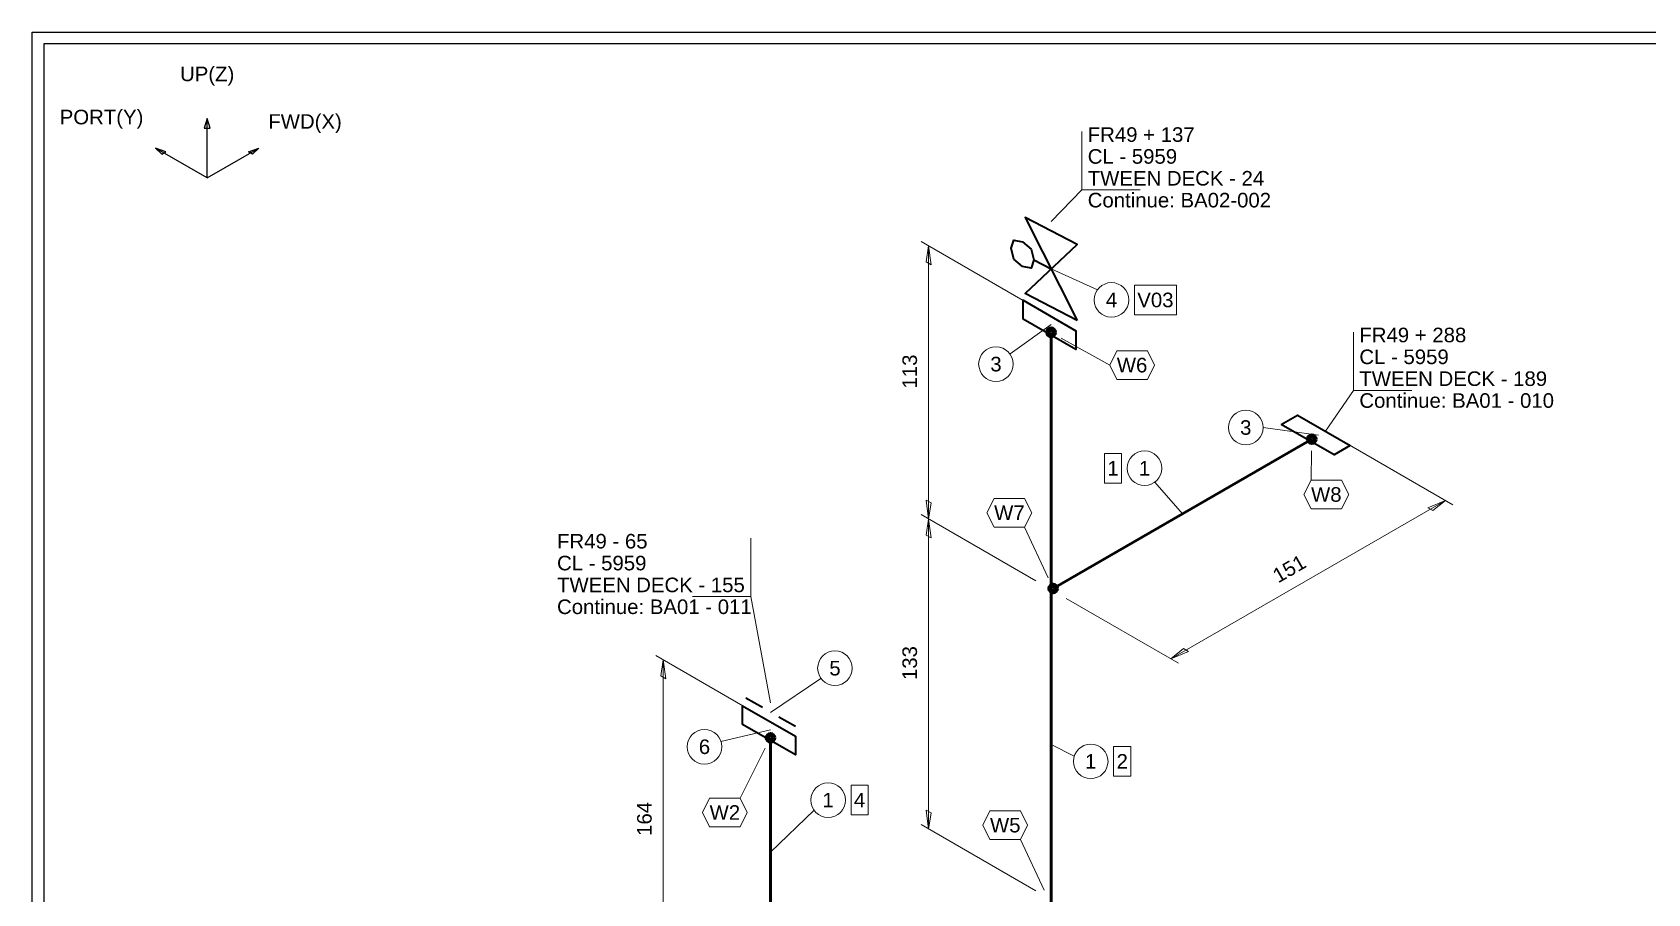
# Model space of a CAD drawing. Header units: millimetres. Extents: x 0 to 420, y 0 to 297.
# Drawn here: x 0 to 277.1, y 149.2 to 297 of the extents above; entities that cross this region are included whole.
import ezdxf
from ezdxf.enums import TextEntityAlignment as Align

# ---------------------------------------------------------------- set-up
doc = ezdxf.new("R2010")
doc.units = ezdxf.units.MM
for name, color, linetype in [('I_Coordinates', 11, 'Continuous'), ('I_CutNumbers', 10, 'Continuous'), ('I_Dimensions', 4, 'Continuous'), ('I_OtherComponents', 2, 'Continuous'), ('I_PartNumbers', 9, 'Continuous'), ('I_Pipes', 1, 'Continuous'), ('I_Tags', 8, 'Continuous'), ('SymbolsOnDrawingSheet', 1, 'Continuous')]:
    doc.layers.add(name, color=color, linetype=linetype)
doc.styles.add('Cadmatic Default Text', font='arial.ttf')

# ---------------------------------------------------------------- blocks, each defined once
blk = doc.blocks.new('SEDS_SPOOL_FORMAT_Gol_8')
at = {"layer": 'SymbolsOnDrawingSheet', "linetype": 'ByBlock', "lineweight": -3, "flags": 128}
for points in [[(0, 297), (420, 297), (420, 0), (0, 0), (0, 297)], [(418.01, 295.01), (2, 295.01)], [(2, 295.01), (2, 2)]]:
    blk.add_lwpolyline(points, dxfattribs=at)
blk = doc.blocks.new('BA01727710876_PRT_0_3')
at = {"layer": 'I_OtherComponents', "linetype": 'ByBlock', "lineweight": 35, "flags": 128}
for points in [[(127.22, 224.25), (118.31, 228.88), (127.22, 237.31), (118.31, 241.94), (127.22, 224.25)], [(119.79, 234.64), (119.35, 233.24), (117.86, 233.52), (116.37, 234.78), (115.93, 236.65), (116.37, 238.05), (117.86, 237.77), (119.35, 236.51), (119.79, 234.64), (122.77, 233.09)]]:
    blk.add_lwpolyline(points, dxfattribs=at)
at = {"layer": 'I_OtherComponents', "flags": 1}
blk.add_attdef('ValvePos', (122.77, 233.09), '', height=2.5, dxfattribs=at)
blk = doc.blocks.new('BA01727710876_PRT_1_3')
at = {"layer": 'I_OtherComponents', "linetype": 'ByBlock', "lineweight": 35, "flags": 128}
blk.add_lwpolyline([(117.96, 224.49), (117.96, 227.71), (127.01, 222.48), (127.01, 219.27), (117.96, 224.49)], dxfattribs=at)
at = {"layer": 'I_OtherComponents', "linetype": 'ByBlock', "lineweight": 50}
for radius in [0.75, 0.375]:
    blk.add_circle((122.77, 222.21), radius, dxfattribs=at)
blk = doc.blocks.new('BA01727710876_PRT_2_3')
at = {"layer": 'I_Pipes', "linetype": 'ByBlock', "lineweight": 50}
blk.add_line((122.77, 80.76), (122.77, 222.21), dxfattribs=at)
blk = doc.blocks.new('BA01727710876_PRT_30_3')
at = {"layer": 'I_Pipes', "linetype": 'ByBlock', "lineweight": 50}
blk.add_line((167.49, 203.88), (123.12, 178.26), dxfattribs=at)
blk = doc.blocks.new('BA01727710876_PRT_31_3')
at = {"layer": 'I_OtherComponents', "linetype": 'ByBlock', "lineweight": 35, "flags": 128}
blk.add_lwpolyline([(162.26, 206.41), (165.04, 208.02), (174.09, 202.79), (171.31, 201.19), (162.26, 206.41)], dxfattribs=at)
at = {"layer": 'I_OtherComponents', "linetype": 'ByBlock', "lineweight": 50}
for radius in [0.75, 0.375]:
    blk.add_circle((167.49, 203.88), radius, dxfattribs=at)
blk = doc.blocks.new('BA01727710876_PRT_41_3')
at = {"layer": 'I_OtherComponents', "linetype": 'ByBlock', "lineweight": 35}
for p, q in [((73.24, 157.81), (70.41, 159.45)), ((78.9, 154.55), (76.07, 156.18))]:
    blk.add_line(p, q, dxfattribs=at)
blk = doc.blocks.new('BA01727710876_PRT_42_3')
at = {"layer": 'I_OtherComponents', "linetype": 'ByBlock', "lineweight": 35, "flags": 128}
blk.add_lwpolyline([(69.84, 154.93), (69.84, 158.14), (78.9, 152.92), (78.9, 149.7), (69.84, 154.93)], dxfattribs=at)
at = {"layer": 'I_OtherComponents', "linetype": 'ByBlock', "lineweight": 50}
for radius in [0.75, 0.375]:
    blk.add_circle((74.65, 152.64), radius, dxfattribs=at)
blk = doc.blocks.new('BA01727710876_PRT_43_3')
at = {"layer": 'I_Pipes', "linetype": 'ByBlock', "lineweight": 50}
blk.add_line((74.65, 113.41), (74.65, 152.64), dxfattribs=at)
blk = doc.blocks.new('BA01727710876_DIM_0_3')
at = {"layer": 'I_Dimensions', "linetype": 'ByBlock', "lineweight": 0}
for p, q in [((191.71, 192.62), (172.45, 203.74)), ((143.33, 166.18), (190.41, 193.37)), ((125.36, 176.56), (144.63, 165.43))]:
    blk.add_line(p, q, dxfattribs=at)
at = {"layer": 'I_Dimensions', "linetype": 'ByBlock', "lineweight": 0, "flags": 128}
for points in [[(190.41, 193.37), (188.25, 191.62), (187.38, 192.12), (190.41, 193.37)], [(143.33, 166.18), (146.37, 167.43), (145.5, 167.93), (143.33, 166.18)]]:
    blk.add_lwpolyline(points, dxfattribs=at)
at = {"layer": 'I_Dimensions', "linetype": 'ByBlock', "lineweight": 0, "style": 'Cadmatic Default Text'}
blk.add_text('151', height=2.5, rotation=30, dxfattribs=at).set_placement((163.63, 181.65), align=Align.MIDDLE_CENTER)
blk = doc.blocks.new('BA01727710876_DIM_1_3')
at = {"layer": 'I_Dimensions', "linetype": 'ByBlock', "lineweight": 0}
for p, q in [((100.47, 190.93), (120.17, 179.56)), ((101.76, 136.98), (101.76, 190.18)), ((120.17, 126.36), (100.47, 137.73))]:
    blk.add_line(p, q, dxfattribs=at)
at = {"layer": 'I_Dimensions', "linetype": 'ByBlock', "lineweight": 0, "flags": 128}
for points in [[(101.76, 190.18), (102.2, 186.93), (101.33, 187.43), (101.76, 190.18)], [(101.76, 136.98), (102.2, 139.73), (101.33, 140.23), (101.76, 136.98)]]:
    blk.add_lwpolyline(points, dxfattribs=at)
at = {"layer": 'I_Dimensions', "linetype": 'ByBlock', "lineweight": 0, "style": 'Cadmatic Default Text'}
blk.add_text('133', height=2.5, rotation=90, dxfattribs=at).set_placement((98.52, 165.46), align=Align.MIDDLE_CENTER)
blk = doc.blocks.new('BA01727710876_DIM_2_3')
at = {"layer": 'I_Dimensions', "linetype": 'ByBlock', "lineweight": 0}
for p, q in [((100.47, 237.8), (120.17, 226.43)), ((101.76, 190.18), (101.76, 237.05)), ((120.17, 179.56), (100.47, 190.93))]:
    blk.add_line(p, q, dxfattribs=at)
at = {"layer": 'I_Dimensions', "linetype": 'ByBlock', "lineweight": 0, "flags": 128}
for points in [[(101.76, 237.05), (102.2, 233.8), (101.33, 234.3), (101.76, 237.05)], [(101.76, 190.18), (102.2, 192.93), (101.33, 193.43), (101.76, 190.18)]]:
    blk.add_lwpolyline(points, dxfattribs=at)
at = {"layer": 'I_Dimensions', "linetype": 'ByBlock', "lineweight": 0, "style": 'Cadmatic Default Text'}
blk.add_text('113', height=2.5, rotation=90, dxfattribs=at).set_placement((98.52, 215.49), align=Align.MIDDLE_CENTER)
blk = doc.blocks.new('BA01727710876_DIM_4_3')
at = {"layer": 'I_Dimensions', "linetype": 'ByBlock', "lineweight": 0}
for p, q in [((54.95, 166.74), (72.05, 156.87)), ((56.25, 107.71), (56.25, 165.99)), ((72.05, 98.58), (54.95, 108.46))]:
    blk.add_line(p, q, dxfattribs=at)
at = {"layer": 'I_Dimensions', "linetype": 'ByBlock', "lineweight": 0, "flags": 128}
for points in [[(56.25, 165.99), (56.68, 162.74), (55.82, 163.24), (56.25, 165.99)], [(56.25, 107.71), (56.68, 110.46), (55.82, 110.96), (56.25, 107.71)]]:
    blk.add_lwpolyline(points, dxfattribs=at)
at = {"layer": 'I_Dimensions', "linetype": 'ByBlock', "lineweight": 0, "style": 'Cadmatic Default Text'}
blk.add_text('164', height=2.5, rotation=90, dxfattribs=at).set_placement((53, 138.72), align=Align.MIDDLE_CENTER)
blk = doc.blocks.new('BA01727710876_CRD_1_3')
at = {"layer": 'I_Coordinates', "linetype": 'ByBlock', "lineweight": 0}
blk.add_line((128.06, 246.65), (122.77, 241.26), dxfattribs=at)
at = {"layer": 'I_Coordinates', "linetype": 'ByBlock', "lineweight": 0, "flags": 128}
blk.add_lwpolyline([(128.06, 256.65), (128.06, 246.65), (138.06, 246.65)], dxfattribs=at)
at = {"layer": 'I_Coordinates', "linetype": 'ByBlock', "lineweight": 0, "style": 'Cadmatic Default Text'}
for s, p in [('FR49 + 137', (129.06, 254.9)), ('CL - 5959', (129.06, 251.15)), ('TWEEN DECK - 24', (129.06, 247.4)), ('Continue: BA02-002', (129.06, 243.65))]:
    blk.add_text(s, height=2.5, dxfattribs=at).set_placement(p)
blk = doc.blocks.new('BA01727710876_CRD_2_3')
at = {"layer": 'I_Coordinates', "linetype": 'ByBlock', "lineweight": 0}
blk.add_line((174.66, 212.26), (169.85, 205.24), dxfattribs=at)
at = {"layer": 'I_Coordinates', "linetype": 'ByBlock', "lineweight": 0, "flags": 128}
blk.add_lwpolyline([(174.66, 222.26), (174.66, 212.26), (184.66, 212.26)], dxfattribs=at)
at = {"layer": 'I_Coordinates', "linetype": 'ByBlock', "lineweight": 0, "style": 'Cadmatic Default Text'}
for s, p in [('FR49 + 288', (175.66, 220.51)), ('CL - 5959', (175.66, 216.76)), ('TWEEN DECK - 189', (175.66, 213.01)), ('Continue: BA01 - 010', (175.66, 209.26))]:
    blk.add_text(s, height=2.5, dxfattribs=at).set_placement(p)
blk = doc.blocks.new('BA01727710876_CRD_3_3')
at = {"layer": 'I_Coordinates', "linetype": 'ByBlock', "lineweight": 0}
blk.add_line((71.24, 176.87), (74.65, 158.63), dxfattribs=at)
at = {"layer": 'I_Coordinates', "linetype": 'ByBlock', "lineweight": 0, "flags": 128}
blk.add_lwpolyline([(71.24, 186.87), (71.24, 176.87), (61.24, 176.87)], dxfattribs=at)
at = {"layer": 'I_Coordinates', "linetype": 'ByBlock', "lineweight": 0, "style": 'Cadmatic Default Text'}
for s, p in [('FR49 - 65', (38.02, 185.12)), ('CL - 5959', (38.02, 181.37)), ('TWEEN DECK - 155', (38.02, 177.62)), ('Continue: BA01 - 011', (38.02, 173.87))]:
    blk.add_text(s, height=2.5, dxfattribs=at).set_placement(p)
blk = doc.blocks.new('BA01727710876_PTN_0_3')
at = {"layer": 'I_PartNumbers', "linetype": 'ByBlock', "lineweight": 0}
blk.add_line((82.11, 140.2), (74.65, 133.03), dxfattribs=at)
blk.add_circle((84.52, 141.94), 2.97, dxfattribs=at)
at = {"layer": 'I_PartNumbers', "linetype": 'ByBlock', "lineweight": 0, "style": 'Cadmatic Default Text'}
blk.add_text('1', height=2.5, dxfattribs=at).set_placement((84.52, 141.94), align=Align.MIDDLE_CENTER)
blk = doc.blocks.new('BA01727710876_PTN_4_3')
at = {"layer": 'I_PartNumbers', "linetype": 'ByBlock', "lineweight": 0}
blk.add_line((126.74, 149.51), (122.77, 151.48), dxfattribs=at)
blk.add_circle((129.57, 148.59), 2.97, dxfattribs=at)
at = {"layer": 'I_PartNumbers', "linetype": 'ByBlock', "lineweight": 0, "style": 'Cadmatic Default Text'}
blk.add_text('1', height=2.5, dxfattribs=at).set_placement((129.57, 148.59), align=Align.MIDDLE_CENTER)
blk = doc.blocks.new('BA01727710876_PTN_5_3')
at = {"layer": 'I_PartNumbers', "linetype": 'ByBlock', "lineweight": 0}
blk.add_line((140.55, 196.49), (145.31, 191.07), dxfattribs=at)
blk.add_circle((138.81, 198.89), 2.97, dxfattribs=at)
at = {"layer": 'I_PartNumbers', "linetype": 'ByBlock', "lineweight": 0, "style": 'Cadmatic Default Text'}
blk.add_text('1', height=2.5, dxfattribs=at).set_placement((138.81, 198.89), align=Align.MIDDLE_CENTER)
blk = doc.blocks.new('BA01727710876_PTN_6_3')
at = {"layer": 'I_PartNumbers', "linetype": 'ByBlock', "lineweight": 0}
blk.add_line((159.14, 205.88), (168.67, 204.56), dxfattribs=at)
blk.add_circle((156.17, 205.88), 2.97, dxfattribs=at)
at = {"layer": 'I_PartNumbers', "linetype": 'ByBlock', "lineweight": 0, "style": 'Cadmatic Default Text'}
blk.add_text('3', height=2.5, dxfattribs=at).set_placement((156.17, 205.88), align=Align.MIDDLE_CENTER)
blk = doc.blocks.new('BA01727710876_PTN_7_3')
at = {"layer": 'I_PartNumbers', "linetype": 'ByBlock', "lineweight": 0}
blk.add_line((115.73, 218.51), (122.77, 223.57), dxfattribs=at)
blk.add_circle((113.32, 216.76), 2.97, dxfattribs=at)
at = {"layer": 'I_PartNumbers', "linetype": 'ByBlock', "lineweight": 0, "style": 'Cadmatic Default Text'}
blk.add_text('3', height=2.5, dxfattribs=at).set_placement((113.32, 216.76), align=Align.MIDDLE_CENTER)
blk = doc.blocks.new('BA01727710876_PTN_8_3')
at = {"layer": 'I_PartNumbers', "linetype": 'ByBlock', "lineweight": 0}
blk.add_line((130.72, 229.52), (122.77, 233.1), dxfattribs=at)
blk.add_circle((133.13, 227.77), 2.97, dxfattribs=at)
at = {"layer": 'I_PartNumbers', "linetype": 'ByBlock', "lineweight": 0, "style": 'Cadmatic Default Text'}
blk.add_text('4', height=2.5, dxfattribs=at).set_placement((133.13, 227.77), align=Align.MIDDLE_CENTER)
blk = doc.blocks.new('BA01727710876_PTN_9_3')
at = {"layer": 'I_PartNumbers', "linetype": 'ByBlock', "lineweight": 0}
blk.add_line((66.14, 152.02), (74.65, 154), dxfattribs=at)
blk.add_circle((63.31, 151.1), 2.97, dxfattribs=at)
at = {"layer": 'I_PartNumbers', "linetype": 'ByBlock', "lineweight": 0, "style": 'Cadmatic Default Text'}
blk.add_text('6', height=2.5, dxfattribs=at).set_placement((63.31, 151.1), align=Align.MIDDLE_CENTER)
blk = doc.blocks.new('BA01727710876_PTN_10_3')
at = {"layer": 'I_PartNumbers', "linetype": 'ByBlock', "lineweight": 0}
blk.add_line((83.29, 162.83), (74.65, 157), dxfattribs=at)
blk.add_circle((85.7, 164.58), 2.97, dxfattribs=at)
at = {"layer": 'I_PartNumbers', "linetype": 'ByBlock', "lineweight": 0, "style": 'Cadmatic Default Text'}
blk.add_text('5', height=2.5, dxfattribs=at).set_placement((85.7, 164.58), align=Align.MIDDLE_CENTER)
blk = doc.blocks.new('BA01727710876_CUT_11_3')
at = {"layer": 'I_CutNumbers', "linetype": 'ByBlock', "lineweight": 0, "flags": 128}
blk.add_lwpolyline([(91.39, 139.39), (91.39, 144.5), (88.45, 144.5), (88.45, 139.39), (91.39, 139.39)], dxfattribs=at)
at = {"layer": 'I_CutNumbers', "linetype": 'ByBlock', "lineweight": 0, "style": 'Cadmatic Default Text'}
blk.add_text('4', height=2.5, dxfattribs=at).set_placement((89.92, 141.94), align=Align.MIDDLE_CENTER)
blk = doc.blocks.new('BA01727710876_CUT_13_3')
at = {"layer": 'I_CutNumbers', "linetype": 'ByBlock', "lineweight": 0, "flags": 128}
blk.add_lwpolyline([(136.45, 146.04), (136.45, 151.15), (133.51, 151.15), (133.51, 146.04), (136.45, 146.04)], dxfattribs=at)
at = {"layer": 'I_CutNumbers', "linetype": 'ByBlock', "lineweight": 0, "style": 'Cadmatic Default Text'}
blk.add_text('2', height=2.5, dxfattribs=at).set_placement((134.98, 148.59), align=Align.MIDDLE_CENTER)
blk = doc.blocks.new('BA01727710876_CUT_14_3')
at = {"layer": 'I_CutNumbers', "linetype": 'ByBlock', "lineweight": 0, "flags": 128}
blk.add_lwpolyline([(134.87, 196.34), (134.87, 201.44), (131.93, 201.44), (131.93, 196.34), (134.87, 196.34)], dxfattribs=at)
at = {"layer": 'I_CutNumbers', "linetype": 'ByBlock', "lineweight": 0, "style": 'Cadmatic Default Text'}
blk.add_text('1', height=2.5, dxfattribs=at).set_placement((133.4, 198.89), align=Align.MIDDLE_CENTER)
blk = doc.blocks.new('BA01727710876_vpo_15_3')
at = {"layer": 'I_Tags', "linetype": 'ByBlock', "lineweight": 0, "flags": 128}
blk.add_lwpolyline([(144.27, 225.22), (144.27, 230.32), (137.06, 230.32), (137.06, 225.22), (144.27, 225.22)], dxfattribs=at)
at = {"layer": 'I_Tags', "linetype": 'ByBlock', "lineweight": 0, "style": 'Cadmatic Default Text'}
blk.add_text('V03', height=2.5, dxfattribs=at).set_placement((140.67, 227.77), align=Align.MIDDLE_CENTER)
blk = doc.blocks.new('Pi_Weld_0')
at = {"layer": 'I_Tags', "linetype": 'ByBlock', "lineweight": 0, "flags": 128}
for points in [[(-3.84, 0), (-12.16, 4.64)], [(-2.62, 2.45), (-3.84, 0)], [(-3.84, 0), (-2.62, -2.45)], [(2.62, 2.45), (-2.62, 2.45)], [(3.84, 0), (2.62, 2.45)], [(2.62, -2.45), (3.84, 0)], [(-2.62, -2.45), (2.62, -2.45)]]:
    blk.add_lwpolyline(points, dxfattribs=at)
at = {"layer": 'I_Tags', "linetype": 'ByBlock', "lineweight": 0, "style": 'Cadmatic Default Text'}
blk.add_text('W6', height=2.5, dxfattribs=at).set_placement((0, 0), align=Align.MIDDLE_CENTER)
blk = doc.blocks.new('Pi_Weld_1')
at = {"layer": 'I_Tags', "linetype": 'ByBlock', "lineweight": 0, "flags": 128}
for points in [[(-2.62, 2.45), (-3.84, 0)], [(-3.84, 0), (-2.62, -2.45)], [(2.62, 2.45), (-2.62, 2.45)], [(3.84, 0), (2.62, 2.45)], [(2.62, -2.45), (3.84, 0)], [(-2.62, -2.45), (2.62, -2.45)], [(2.62, -2.45), (6.66, -11.18)]]:
    blk.add_lwpolyline(points, dxfattribs=at)
at = {"layer": 'I_Tags', "linetype": 'ByBlock', "lineweight": 0, "style": 'Cadmatic Default Text'}
blk.add_text('W7', height=2.5, dxfattribs=at).set_placement((0, 0), align=Align.MIDDLE_CENTER)
blk = doc.blocks.new('Pi_Weld_2')
at = {"layer": 'I_Tags', "linetype": 'ByBlock', "lineweight": 0, "flags": 128}
for points in [[(-2.62, 2.45), (-3.84, 0)], [(-3.84, 0), (-2.62, -2.45)], [(2.62, 2.45), (-2.62, 2.45)], [(3.84, 0), (2.62, 2.45)], [(2.62, -2.45), (3.84, 0)], [(-2.62, -2.45), (2.62, -2.45)], [(2.62, -2.45), (6.66, -11.18)]]:
    blk.add_lwpolyline(points, dxfattribs=at)
at = {"layer": 'I_Tags', "linetype": 'ByBlock', "lineweight": 0, "style": 'Cadmatic Default Text'}
blk.add_text('W5', height=2.5, dxfattribs=at).set_placement((0, 0), align=Align.MIDDLE_CENTER)
blk = doc.blocks.new('Pi_Weld_6')
at = {"layer": 'I_Tags', "linetype": 'ByBlock', "lineweight": 0, "flags": 128}
for points in [[(-2.62, 2.45), (-2.53, 7.49)], [(-2.62, 2.45), (-3.84, 0)], [(-3.84, 0), (-2.62, -2.45)], [(2.62, 2.45), (-2.62, 2.45)], [(3.84, 0), (2.62, 2.45)], [(2.62, -2.45), (3.84, 0)], [(-2.62, -2.45), (2.62, -2.45)]]:
    blk.add_lwpolyline(points, dxfattribs=at)
at = {"layer": 'I_Tags', "linetype": 'ByBlock', "lineweight": 0, "style": 'Cadmatic Default Text'}
blk.add_text('W8', height=2.5, dxfattribs=at).set_placement((0, 0), align=Align.MIDDLE_CENTER)
blk = doc.blocks.new('Pi_Weld_7')
at = {"layer": 'I_Tags', "linetype": 'ByBlock', "lineweight": 0, "flags": 128}
for points in [[(2.62, 2.45), (6.94, 11.03)], [(-2.62, 2.45), (-3.84, 0)], [(-3.84, 0), (-2.62, -2.45)], [(2.62, 2.45), (-2.62, 2.45)], [(3.84, 0), (2.62, 2.45)], [(2.62, -2.45), (3.84, 0)], [(-2.62, -2.45), (2.62, -2.45)]]:
    blk.add_lwpolyline(points, dxfattribs=at)
at = {"layer": 'I_Tags', "linetype": 'ByBlock', "lineweight": 0, "style": 'Cadmatic Default Text'}
blk.add_text('W2', height=2.5, dxfattribs=at).set_placement((0, 0), align=Align.MIDDLE_CENTER)

msp = doc.modelspace()

# ---------------------------------------------------------------- linework, layer by layer
at = {"layer": 'I_Pipes', "linetype": 'ByBlock', "lineweight": 50}
for radius in [0.75, 0.375]:
    msp.add_circle((175.12, 201.56), radius, dxfattribs=at)
at = {"layer": 'SymbolsOnDrawingSheet', "linetype": 'ByBlock', "lineweight": 25, "flags": 128}
for points in [[(30.5, 280.57), (30, 282.21), (29.5, 280.57), (30.5, 280.57)], [(30, 272), (30, 282.21)], [(30, 272), (21.16, 277.1)], [(22.93, 276.49), (21.16, 277.1), (22.22, 276.08), (22.93, 276.49)], [(30, 272), (38.84, 277.1)], [(37.07, 276.49), (38.84, 277.1), (37.78, 276.08), (37.07, 276.49)]]:
    msp.add_lwpolyline(points, dxfattribs=at)

# ---------------------------------------------------------------- block references
at = {"layer": 'I_Coordinates', "lineweight": 0}
for name in ['BA01727710876_CRD_1_3', 'BA01727710876_CRD_2_3', 'BA01727710876_CRD_3_3']:
    msp.add_blockref(name, (52, 23.3), dxfattribs=at)
at = {"layer": 'I_CutNumbers', "lineweight": 0}
for name in ['BA01727710876_CUT_14_3', 'BA01727710876_CUT_13_3', 'BA01727710876_CUT_11_3']:
    msp.add_blockref(name, (52, 23.3), dxfattribs=at)
at = {"layer": 'I_Dimensions', "lineweight": 0}
for name in ['BA01727710876_DIM_2_3', 'BA01727710876_DIM_0_3', 'BA01727710876_DIM_1_3', 'BA01727710876_DIM_4_3']:
    msp.add_blockref(name, (52, 23.3), dxfattribs=at)
at = {"layer": 'I_OtherComponents', "lineweight": 35}
for name in ['BA01727710876_PRT_0_3', 'BA01727710876_PRT_1_3', 'BA01727710876_PRT_31_3', 'BA01727710876_PRT_42_3', 'BA01727710876_PRT_41_3']:
    msp.add_blockref(name, (52, 23.3), dxfattribs=at)
at = {"layer": 'I_PartNumbers', "lineweight": 0}
for name in ['BA01727710876_PTN_8_3', 'BA01727710876_PTN_7_3', 'BA01727710876_PTN_6_3', 'BA01727710876_PTN_5_3', 'BA01727710876_PTN_10_3', 'BA01727710876_PTN_9_3', 'BA01727710876_PTN_4_3', 'BA01727710876_PTN_0_3']:
    msp.add_blockref(name, (52, 23.3), dxfattribs=at)
at = {"layer": 'I_Pipes', "lineweight": 50}
for name in ['BA01727710876_PRT_2_3', 'BA01727710876_PRT_30_3', 'BA01727710876_PRT_43_3']:
    msp.add_blockref(name, (52, 23.3), dxfattribs=at)
at = {"layer": 'I_Tags', "lineweight": 0}
msp.add_blockref('BA01727710876_vpo_15_3', (52, 23.3), dxfattribs=at)
at = {"layer": 'I_Tags'}
for name, p in [('Pi_Weld_0', (188.67, 239.89)), ('Pi_Weld_6', (221.99, 217.69)), ('Pi_Weld_1', (167.62, 214.55)), ('Pi_Weld_7', (118.81, 163.12)), ('Pi_Weld_2', (166.91, 160.94))]:
    msp.add_blockref(name, p, dxfattribs=at)
at = {"layer": 'SymbolsOnDrawingSheet'}
msp.add_blockref('SEDS_SPOOL_FORMAT_Gol_8', (0, 0), dxfattribs=at)

# ---------------------------------------------------------------- texts
at = {"layer": 'SymbolsOnDrawingSheet', "linetype": 'ByBlock', "lineweight": 25, "style": 'Cadmatic Default Text'}
for s, p in [('UP(Z)', (30, 289.86)), ('PORT(Y)', (11.88, 282.46)), ('FWD(X)', (46.79, 281.7))]:
    msp.add_text(s, height=2.5, dxfattribs=at).set_placement(p, align=Align.MIDDLE_CENTER)

doc.saveas('drawing.dxf')
